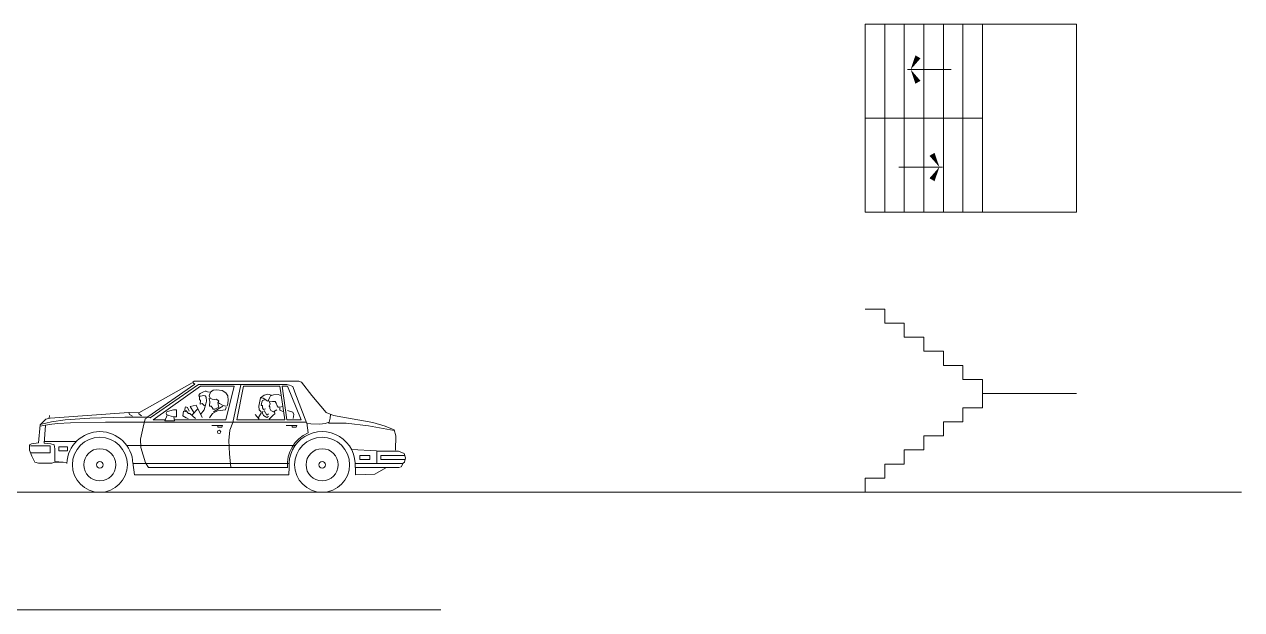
# Model space of a CAD drawing. Header units: millimetres. Extents: x 94 to 362, y 157 to 221.
# Drawn here: x 123.51 to 139.05, y 164.48 to 171.96 of the extents above; entities that cross this region are included whole.
import ezdxf

# ---------------------------------------------------------------- set-up
doc = ezdxf.new("R2010")
doc.units = ezdxf.units.MM
doc.layers.get('0').update_dxf_attribs({"lineweight": 9})
doc.layers.add('eq', color=5, linetype='Continuous', lineweight=9)

# ---------------------------------------------------------------- blocks, each defined once
blk = doc.blocks.new('FLECHA')
blk.add_line((0, 5.95), (0, 0))
for points in [[(0, 4.89, 0, 2, 0), (-4.33, 2.39, 2, 2, 0)], [(0, 4.89, 0, 2, 0), (4.33, 2.39, 2, 2, 0)]]:
    blk.add_lwpolyline(points, format="xyseb")
blk = doc.blocks.new('AUTO_ALZADO')
at = {"color": 0, "linetype": 'ByBlock'}
for points in [[(-1.73, 1.409), (-2.412, 1.026), (-2.531, 1.032)], [(0.865, 0.549), (0.871, 0.733), (0.848, 0.808), (0.732, 0.855), (0.576, 0.903), (0.076, 0.991), (-0.019, 1.032), (-0.202, 1.249), (-0.333, 1.419), (-0.368, 1.429), (-1.707, 1.429), (-1.72, 1.418), (-1.713, 1.405), (-1.697, 1.392), (-1.695, 1.392)], [(-2.298, 0.974), (-1.695, 1.392)], [(-1.651, 1.389), (-2.268, 0.964), (-2.293, 0.97)], [(-1.624, 1.368), (-2.23, 0.938), (-2.075, 0.938)], [(-1.959, 0.938), (-1.301, 0.938), (-1.192, 1.368), (-1.624, 1.368)], [(-1.651, 1.389), (-0.523, 1.389), (-0.487, 1.378), (-0.447, 1.361), (-0.42, 1.291), (-0.266, 0.89), (-0.215, 0.885), (-0.101, 0.882), (-0.033, 0.888), (0.018, 0.906), (0.03, 0.957), (0.038, 1.005)], [(-1.622, 1.007), (-1.579, 1.063), (-1.556, 1.141), (-1.547, 1.177), (-1.553, 1.227), (-1.565, 1.244), (-1.583, 1.249), (-1.624, 1.238), (-1.645, 1.241), (-1.642, 1.261), (-1.627, 1.274), (-1.585, 1.294), (-1.565, 1.302), (-1.551, 1.302), (-1.533, 1.296), (-1.51, 1.291)], [(-1.278, 1.121), (-1.269, 1.183), (-1.273, 1.244), (-1.301, 1.283), (-1.346, 1.311), (-1.419, 1.322), (-1.462, 1.316), (-1.497, 1.291), (-1.515, 1.244), (-1.501, 1.213), (-1.474, 1.199), (-1.446, 1.196), (-1.426, 1.199), (-1.401, 1.188), (-1.392, 1.174), (-1.401, 1.158), (-1.38, 1.144), (-1.344, 1.124), (-1.303, 1.11), (-1.285, 1.116)], [(-1.107, 1.383), (-1.212, 0.902), (-1.251, 0.804), (-1.263, 0.674), (-1.255, 0.504), (-1.238, 0.326)], [(-1.073, 1.368), (-1.158, 0.938), (-0.548, 0.938)], [(-0.61, 1.368), (-1.073, 1.368)], [(-0.859, 1.219), (-0.813, 1.254), (-0.764, 1.266), (-0.717, 1.251)], [(-0.579, 1.108), (-0.606, 1.097), (-0.634, 1.097), (-0.647, 1.117), (-0.657, 1.15), (-0.672, 1.171), (-0.706, 1.173), (-0.749, 1.166), (-0.755, 1.187), (-0.743, 1.217), (-0.732, 1.242), (-0.691, 1.256), (-0.634, 1.261), (-0.591, 1.242)], [(-0.61, 1.368), (-0.548, 0.938)], [(-0.583, 1.368), (-0.521, 0.938)], [(-0.521, 0.938), (-0.34, 0.938), (-0.513, 1.368), (-0.583, 1.368)], [(-1.77, 1.049), (-1.791, 1.096), (-1.815, 1.102), (-1.827, 1.054)], [(-1.708, 1.03), (-1.757, 1.108), (-1.681, 1.124), (-1.656, 1.077), (-1.729, 1.002)], [(-1.638, 1.23), (-1.638, 1.196), (-1.622, 1.183), (-1.627, 1.138), (-1.604, 1.144), (-1.574, 1.116)], [(-1.515, 1.213), (-1.51, 1.183), (-1.504, 1.174), (-1.51, 1.113), (-1.487, 1.11), (-1.474, 1.093), (-1.462, 1.074), (-1.442, 1.074), (-1.392, 1.099), (-1.401, 1.144)], [(-1.298, 1.099), (-1.303, 1.063), (-1.408, 1.052), (-1.469, 1.016), (-1.51, 0.963)], [(-1.34, 1.113), (-1.46, 1.038)], [(-0.848, 1.039), (-0.874, 1.065), (-0.878, 1.113), (-0.867, 1.175), (-0.857, 1.217), (-0.823, 1.214), (-0.764, 1.175)], [(-0.793, 1.076), (-0.819, 1.071), (-0.834, 1.09), (-0.834, 1.12), (-0.849, 1.122), (-0.842, 1.162), (-0.834, 1.184), (-0.806, 1.192)], [(-0.743, 1.162), (-0.736, 1.143), (-0.747, 1.11), (-0.74, 1.101), (-0.74, 1.08), (-0.725, 1.058), (-0.691, 1.041), (-0.651, 1.065)], [(-3.603, 0.864), (-3.619, 0.64), (-3.534, 0.631), (-3.491, 0.617), (-3.483, 0.565), (-3.483, 0.403), (-3.327, 0.393), (-3.483, 0.397), (-3.522, 0.383), (-3.693, 0.383), (-3.74, 0.397), (-3.779, 0.474), (-3.807, 0.55), (-3.807, 0.617), (-3.782, 0.631), (-3.693, 0.645), (-3.67, 0.873), (-3.6, 0.944), (-3.545, 0.958), (-2.541, 1.031), (-2.532, 1.007), (-2.493, 0.983)], [(-3.67, 0.878), (-3.526, 0.912), (-3.354, 0.936), (-3.035, 0.958), (-2.59, 0.973), (-2.291, 0.973), (-2.329, 0.95), (-2.357, 0.845), (-2.389, 0.688), (-2.384, 0.583), (-2.326, 0.389), (-2.288, 0.326)], [(-3.557, 0.958), (-3.552, 0.992)], [(-2.378, 0.99), (-2.416, 1.016)], [(-1.963, 0.974), (-1.958, 0.926), (-2.013, 0.922), (-2.08, 0.926), (-2.049, 0.996)], [(-1.688, 0.955), (-1.759, 1.019), (-1.779, 1.019), (-1.811, 1.054), (-1.82, 1.043), (-1.843, 1.049), (-1.849, 0.988), (-1.806, 0.963), (-1.781, 0.955)], [(-1.654, 1.074), (-1.602, 0.968)], [(-0.876, 0.944), (-0.927, 1.006)], [(-0.846, 1.032), (-0.883, 0.968)], [(-0.827, 1.048), (-0.831, 1.023), (-0.819, 0.991), (-0.779, 0.965), (-0.755, 0.979)], [(-0.813, 1.058), (-0.779, 0.998), (-0.755, 1.014)], [(-0.677, 1.043), (-0.676, 1.014), (-0.698, 0.998), (-0.749, 0.947)], [(-0.609, 1.088), (-0.609, 1.062), (-0.562, 1.039)], [(-0.439, 0.956), (-0.432, 1.006), (-0.445, 1.034), (-0.515, 1.058)], [(-3.67, 0.854), (-3.557, 0.878), (-3.448, 0.892), (-3.284, 0.898), (-2.838, 0.907)], [(-2.838, 0.907), (-0.273, 0.907)], [(-1.479, 0.866), (-1.344, 0.866), (-1.352, 0.845), (-1.403, 0.845), (-1.403, 0.866)], [(-0.53, 0.866), (-0.395, 0.866), (-0.403, 0.845), (-0.454, 0.845), (-0.454, 0.866)], [(-0.251, 0.77), (-0.268, 0.898)], [(0.848, 0.801), (0.521, 0.862), (0.236, 0.896), (0.009, 0.896)], [(-3.612, 0.659), (-3.21, 0.659)], [(-3.795, 0.516), (-3.545, 0.516), (-3.545, 0.603), (-3.795, 0.603)], [(-2.565, 0.61), (-0.415, 0.61)], [(0.622, 0.539), (0.302, 0.56)], [(0.908, 0.326), (0.94, 0.336), (0.962, 0.385), (0.98, 0.396), (0.992, 0.453), (0.977, 0.505), (0.904, 0.535), (0.786, 0.535), (0.627, 0.535), (0.627, 0.385)], [(0.977, 0.482), (0.68, 0.482), (0.68, 0.43), (0.986, 0.43)], [(-2.486, 0.393), (-2.466, 0.233)], [(-2.486, 0.38), (-0.494, 0.38)], [(-2.288, 0.326), (-0.514, 0.326)], [(-0.514, 0.332), (-0.514, 0.326)], [(-0.492, 0.331), (-0.497, 0.233)], [(0.351, 0.326), (0.908, 0.326)], [(0.352, 0.38), (0.96, 0.38)], [(0.354, 0.331), (0.354, 0.234), (0.601, 0.243), (0.742, 0.325)], [(-2.466, 0.233), (-0.497, 0.233)]]:
    blk.add_lwpolyline(points, dxfattribs=at)
for points in [[(-1.931, 1.065), (-1.969, 1.065), (-2.017, 1.052), (-2.054, 1.039), (-2.063, 1.02), (-2.059, 1.006), (-2.029, 0.991), (-1.969, 0.974), (-1.931, 0.974)], [(-3.432, 0.593), (-3.432, 0.54), (-3.323, 0.54), (-3.323, 0.593)], [(0.41, 0.482), (0.41, 0.43), (0.539, 0.43), (0.539, 0.482)]]:
    blk.add_lwpolyline(points, close=True, dxfattribs=at)
for centre, radius in [((-1.387, 0.783), 0.0213), ((-2.909, 0.363), 0.351), ((-0.071, 0.363), 0.351), ((-2.909, 0.363), 0.205), ((-0.071, 0.363), 0.205), ((-2.909, 0.363), 0.0415), ((-0.071, 0.363), 0.0415)]:
    blk.add_circle(centre, radius, dxfattribs=at)
for centre, radius, start, end in [((-2.909, 0.363), 0.423, 2.3793, 177.6207), ((-0.071, 0.363), 0.423, 355.0834, 184.9166), ((-0.071, 0.363), 0.445, 113.859, 184.9166)]:
    blk.add_arc(centre, radius, start, end, dxfattribs=at)

msp = doc.modelspace()

# ---------------------------------------------------------------- linework, layer by layer
for p, q in [((134.243, 169.556), (134.243, 171.956)), ((134.243, 171.956), (136.943, 171.956)), ((134.493, 169.556), (134.493, 171.956)), ((134.743, 169.556), (134.743, 171.956)), ((134.993, 169.556), (134.993, 171.956)), ((135.243, 169.556), (135.243, 171.956)), ((135.493, 169.556), (135.493, 171.956)), ((135.743, 169.556), (135.743, 171.956)), ((136.943, 169.556), (136.943, 171.956)), ((134.243, 170.756), (135.743, 170.756)), ((134.243, 169.556), (136.943, 169.556)), ((135.743, 167.059), (135.743, 167.239)), ((135.743, 167.239), (136.943, 167.239)), ((128.824, 165.979), (104.31, 165.979)), ((128.824, 165.979), (139.051, 165.979)), ((128.824, 164.479), (104.31, 164.479))]:
    msp.add_line(p, q)
for points in [[(134.493, 168.139), (134.493, 168.319), (134.243, 168.319)], [(134.743, 167.959), (134.743, 168.139), (134.493, 168.139)], [(134.993, 167.779), (134.993, 167.959), (134.743, 167.959)], [(135.243, 167.599), (135.243, 167.779), (134.993, 167.779)], [(135.493, 167.419), (135.493, 167.599), (135.243, 167.599)], [(135.743, 167.239), (135.743, 167.419), (135.493, 167.419)], [(135.493, 166.879), (135.493, 167.059), (135.743, 167.059)], [(135.243, 166.699), (135.243, 166.879), (135.493, 166.879)], [(134.993, 166.519), (134.993, 166.699), (135.243, 166.699)], [(134.743, 166.339), (134.743, 166.519), (134.993, 166.519)], [(134.493, 166.159), (134.493, 166.339), (134.743, 166.339)], [(134.243, 165.979), (134.243, 166.159), (134.493, 166.159)]]:
    msp.add_lwpolyline(points)
at = {"layer": 'eq'}
for p, q in [((135.008, 171.378), (135.341, 171.378)), ((135.008, 170.133), (134.674, 170.133))]:
    msp.add_line(p, q, dxfattribs=at)

# ---------------------------------------------------------------- block references
msp.add_blockref('AUTO_ALZADO', (127.381, 165.967))
at = {"layer": 'eq', "xscale": 0.0375000000003638, "yscale": 0.03749999999854481, "zscale": 0.0375000000003638}
for p, rotation in [((135.008, 171.378), 90), ((135.008, 170.133), 270)]:
    msp.add_blockref('FLECHA', p, dxfattribs=dict(at, rotation=rotation))

doc.saveas('drawing.dxf')
